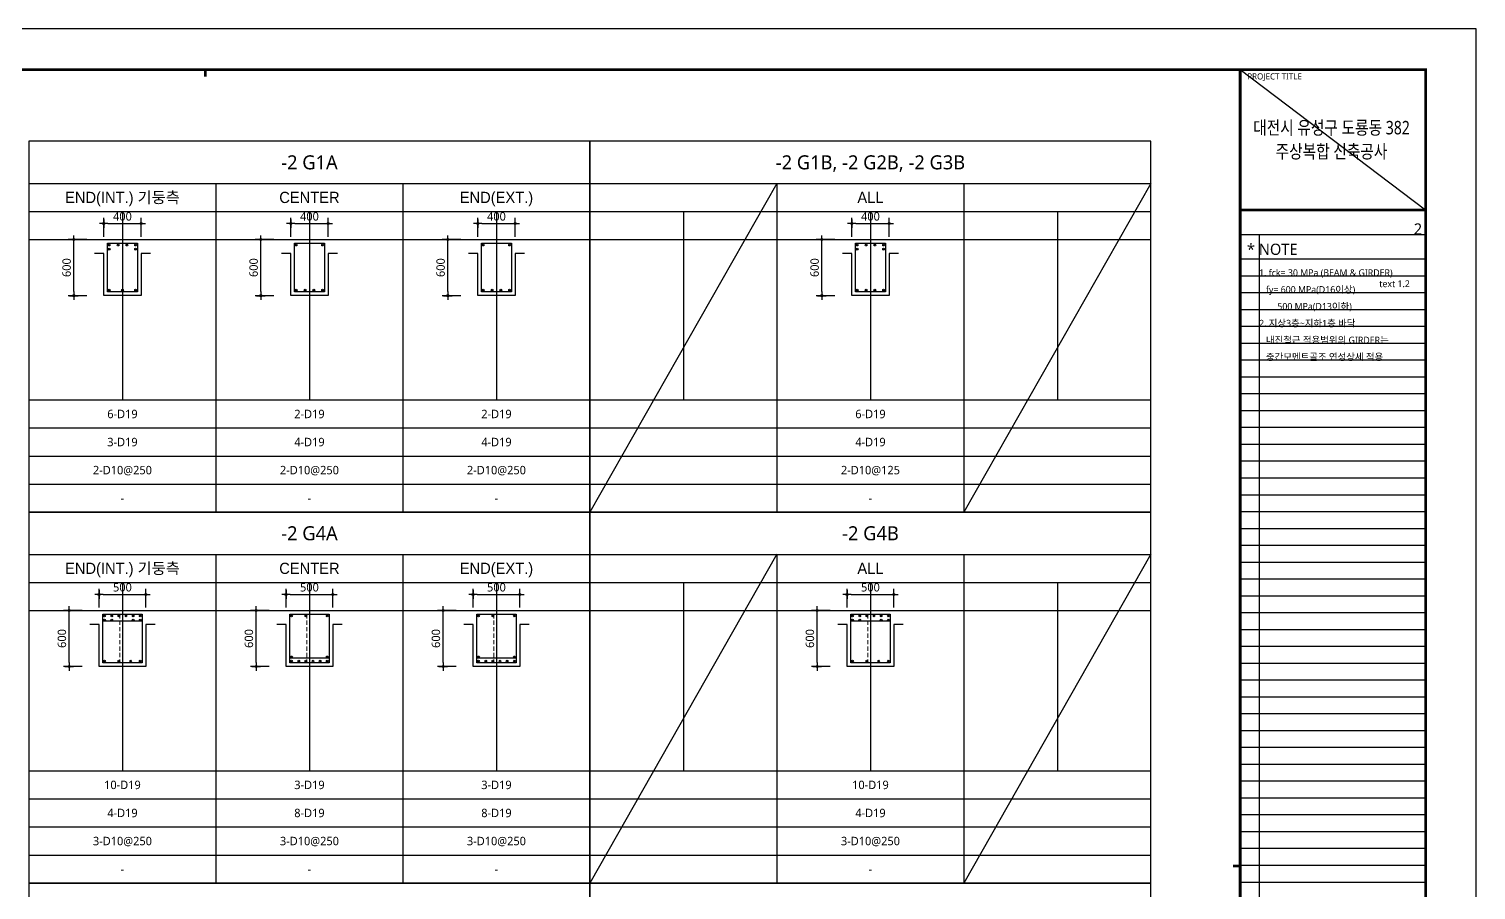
# Model space of a CAD drawing. Header units: millimetres. Extents: x 0 to 252030, y -124740 to 196020.
# Drawn here: x 60153 to 75630, y 79897 to 89100 of the extents above; entities that cross this region are included whole.
import ezdxf
from ezdxf.enums import TextEntityAlignment as Align

# ---------------------------------------------------------------- set-up
doc = ezdxf.new("R2010")
doc.units = ezdxf.units.MM
doc.header["$LTSCALE"] = 30
doc.linetypes.add('HID', pattern=[2.3, 1.5, -0.8])
doc.layers.get('DEFPOINTS').update_dxf_attribs({"color": 142})
for name, color, linetype in [('0-SEC1', 3, 'Continuous'), ('CON', 2, 'Continuous'), ('DIM', 7, 'Continuous'), ('ETC', 7, 'Continuous'), ('S-철근', 3, 'Continuous'), ('SHEET', 7, 'Continuous'), ('TEX', 3, 'Continuous'), ('TXT', 3, 'Continuous'), ('XR-FORM_(도룡동)$0$AA-SHEET', 9, 'Continuous'), ('XR-FORM_(도룡동)$0$Sheet', 7, 'Continuous'), ('XR-FORM_(도룡동)$0$Sheet-text', 3, 'Continuous')]:
    doc.layers.add(name, color=color, linetype=linetype)
doc.layers.add('TieBar', color=7, linetype='HID', lineweight=0)
doc.styles.get("Standard").update_dxf_attribs({"font": 'malgun.ttf'})
doc.styles.add('XR-FORM_(도룡동)$3$맑은고딕', font='malgun.ttf')
doc.styles.add('돋움', font='Dotum.ttf')
doc.styles.add('맑은 고딕', font='malgun.ttf')
doc.dimstyles.new('30NDIM', dxfattribs={"dimscale": 50, "dimtxt": 3, "dimasz": 1.5, "dimexe": 2, "dimexo": 6, "dimgap": 1, "dimtad": 1, "dimdec": 0, "dimrnd": 0.25, "dimzin": 0, "dimdsep": 46, "dimtxsty": 'Standard', "dimblk": 'Z_DOT', "dimcen": 5, "dimclrd": 256, "dimclre": 256, "dimclrt": 3, "dimadec": 0, "dimazin": 0, "dimtm": 1e-09, "dimtfac": 1, "dimtdec": 0, "dimtix": 1, "dimtmove": 2, "dimatfit": 1, "dimldrblk": 'Z_DOT', "dimfxl": 1, "dimtolj": 1, "dimtzin": 0, "dimarcsym": 0})

# ---------------------------------------------------------------- blocks, each defined once
blk = doc.blocks.new('XR-FORM_(도룡동)$0$S')
at = {"layer": 'DEFPOINTS'}
for p, q in [((75750, 52950), (82250, 52950)), ((75640, 52073), (82226, 52073)), ((76315, 52073), (76315, 20700)), ((82250, 51196), (75640, 51196)), ((82250, 50596), (75640, 50596)), ((82250, 49996), (75640, 49996)), ((82250, 49396), (75640, 49396)), ((82250, 48796), (75640, 48796)), ((82250, 48196), (75640, 48196)), ((82250, 47596), (75640, 47596)), ((82250, 46996), (75640, 46996)), ((82250, 46396), (75640, 46396)), ((82250, 45796), (75640, 45796)), ((82250, 45196), (75640, 45196)), ((82250, 44596), (75640, 44596)), ((82250, 43996), (75640, 43996)), ((82250, 43396), (75640, 43396)), ((82250, 42796), (75640, 42796)), ((82250, 42196), (75640, 42196)), ((82250, 41596), (75640, 41596)), ((82250, 40996), (75640, 40996)), ((82250, 40396), (75640, 40396)), ((82250, 39796), (75640, 39796)), ((82250, 39196), (75640, 39196)), ((82250, 38596), (75640, 38596)), ((82250, 37996), (75640, 37996)), ((82250, 37396), (75640, 37396)), ((82250, 36796), (75640, 36796)), ((82250, 36196), (75640, 36196)), ((82250, 35596), (75640, 35596)), ((82250, 34996), (75640, 34996)), ((82250, 34396), (75640, 34396)), ((82250, 33796), (75640, 33796)), ((82250, 33196), (75640, 33196)), ((82250, 32596), (75640, 32596)), ((82250, 31996), (75640, 31996)), ((82250, 31396), (75640, 31396)), ((82250, 30796), (75640, 30796)), ((82250, 30196), (75640, 30196)), ((82250, 29596), (75640, 29596)), ((82250, 28996), (75640, 28996))]:
    blk.add_line(p, q, dxfattribs=at)
at = {"layer": 'XR-FORM_(도룡동)$0$AA-SHEET', "const_width": 99.9}
blk.add_lwpolyline([(75750, 52950), (82250, 52950)], dxfattribs=at)
at = {"layer": 'XR-FORM_(도룡동)$0$Sheet', "const_width": 100}
blk.add_lwpolyline([(1850, 57950), (82250, 57950), (82250, 1200), (1850, 1200)], close=True, dxfattribs=at)
at = {"layer": 'XR-FORM_(도룡동)$0$Sheet', "linetype": 'Continuous', "const_width": 100}
for points in [[(38745, 57950), (38745, 57700)], [(75640, 29575), (75390, 29575)]]:
    blk.add_lwpolyline(points, dxfattribs=at)
at = {"layer": 'XR-FORM_(도룡동)$0$Sheet', "const_width": 100}
for points in [[(75640, 57950), (75640, 1200)], [(75640, 52950), (82250, 52950)]]:
    blk.add_lwpolyline(points, dxfattribs=at)
at = {"layer": 'DEFPOINTS', "style": 'XR-FORM_(도룡동)$3$맑은고딕'}
blk.add_text('2', height=400, dxfattribs=at).set_placement((82126, 52273), align=Align.MIDDLE_RIGHT)
blk.add_text('text 1.2', height=240, dxfattribs=at).set_placement((80599, 50202))
at = {"layer": 'XR-FORM_(도룡동)$0$Sheet', "style": 'XR-FORM_(도룡동)$3$맑은고딕'}
blk.add_text('PROJECT TITLE', height=220, dxfattribs=at).set_placement((75890, 57600))
at = {"layer": 'XR-FORM_(도룡동)$0$Sheet-text', "style": 'XR-FORM_(도룡동)$3$맑은고딕'}
blk.add_text('* NOTE', height=400, dxfattribs=at).set_placement((75881, 51550), align=Align.MIDDLE_LEFT)
blk = doc.blocks.new('XR-FORM_(도룡동)', base_point=(101.33, -56114.51))
at = {"layer": 'DEFPOINTS'}
blk.add_line((377.95, 289.75), (411, 264.75), dxfattribs=at)
blk.add_lwpolyline([(0, 0), (420, 0), (420, 297), (0, 297)], close=True, dxfattribs=at)
at = {"xscale": 0.005, "yscale": 0.005, "zscale": 0.005}
blk.add_blockref('XR-FORM_(도룡동)$0$S', (-0.25, 0), dxfattribs=at)
at = {"layer": 'XR-FORM_(도룡동)$0$Sheet-text', "style": 'XR-FORM_(도룡동)$3$맑은고딕', "width": 0.8}
for s, p in [('대전시 유성구 도룡동 382', (394.23, 279.42)), ('주상복합 신축공사', (394.23, 275.17))]:
    blk.add_text(s, height=2.4, dxfattribs=at).set_placement(p, align=Align.MIDDLE_CENTER)
blk = doc.blocks.new('NOTE-보일람표')
at = {"layer": 'TEX', "style": '맑은 고딕'}
for s, p in [('1. fck= 30 MPa (BEAM & GIRDER)', (0, -144)), ('   fy= 600 MPa(D16이상) ', (0, -324)), ('        500 MPa(D13이하)', (0, -504)), ('2. 지상3층~지하1층 바닥', (0, -684)), ('   내진철근 적용범위의 GIRDER는', (0, -864)), ('   중간모멘트골조 연성상세 적용', (0, -1044))]:
    blk.add_text(s, height=72, dxfattribs=at).set_placement(p, align=Align.MIDDLE_LEFT)
blk = doc.blocks.new('4등분')
at = {"layer": 'DEFPOINTS'}
for p, q in [((1000, 3214), (1000, 1200)), ((3000, 3214), (3000, 1200)), ((5000, 3214), (5000, 1200)), ((0, 2914), (6000, 2914))]:
    blk.add_line(p, q, dxfattribs=at)
at = {"layer": 'SHEET'}
blk.add_line((0, 3514), (6000, 3514), dxfattribs=at)
at = {"layer": 'SHEET', "color": 6}
for p, q in [((2000, 3514), (2000, 0)), ((4000, 3514), (4000, 0)), ((0, 3214), (6000, 3214)), ((0, 1200), (6000, 1200)), ((0, 900), (6000, 900)), ((0, 600), (6000, 600)), ((0, 300), (6000, 300))]:
    blk.add_line(p, q, dxfattribs=at)
at = {"layer": 'SHEET'}
blk.add_lwpolyline([(6000, 3964), (0, 3964), (0, 0), (6000, 0)], close=True, dxfattribs=at)
blk = doc.blocks.new('Z_DOT')
at = {"layer": 'DIM', "color": 0}
for p, q in [((-1, 0), (1, 0)), ((0, -1), (0, 1))]:
    blk.add_line(p, q, dxfattribs=at)
for radius in [0.25, 0.125]:
    blk.add_circle((0, 0), radius, dxfattribs=at)
blk = doc.blocks.new('*D931')
at = {"layer": 'DEFPOINTS', "color": 0, "transparency": 16777216}
for p in [(61353, 87020), (60953, 86699), (61353, 86699)]:
    blk.add_point(p, dxfattribs=at)
at = {"layer": 'DIM', "lineweight": -2, "transparency": 16777216}
for p, q in [((60953, 86879), (60953, 87080)), ((60998, 87020), (61308, 87020)), ((61353, 86879), (61353, 87080))]:
    blk.add_line(p, q, dxfattribs=at)
at = {"layer": 'DIM', "lineweight": -2, "transparency": 16777216, "xscale": 45, "yscale": 45, "zscale": 45, "rotation": 180}
blk.add_blockref('Z_DOT', (60953, 87020), dxfattribs=at)
at = {"layer": 'DIM', "lineweight": -2, "transparency": 16777216, "xscale": 45, "yscale": 45, "zscale": 45}
blk.add_blockref('Z_DOT', (61353, 87020), dxfattribs=at)
at = {"layer": 'DIM', "color": 3, "transparency": 16777216, "insert": (61153, 87096), "char_height": 90, "attachment_point": 5}
blk.add_mtext('\\A1;400', dxfattribs=at)
blk = doc.blocks.new('*D932')
at = {"layer": 'DEFPOINTS', "color": 0, "transparency": 16777216}
for p in [(60633, 86849), (60953, 86849), (60953, 86249)]:
    blk.add_point(p, dxfattribs=at)
at = {"layer": 'DIM', "lineweight": -2, "transparency": 16777216}
for p, q in [((60773, 86849), (60573, 86849)), ((60633, 86294), (60633, 86804)), ((60773, 86249), (60573, 86249))]:
    blk.add_line(p, q, dxfattribs=at)
at = {"layer": 'DIM', "lineweight": -2, "transparency": 16777216, "xscale": 45, "yscale": 45, "zscale": 45}
for p, rotation in [((60633, 86849), 90), ((60633, 86249), 270)]:
    blk.add_blockref('Z_DOT', p, dxfattribs=dict(at, rotation=rotation))
at = {"layer": 'DIM', "color": 3, "transparency": 16777216, "insert": (60556, 86549), "char_height": 90, "attachment_point": 5, "rotation": 90}
blk.add_mtext('\\A1;600', dxfattribs=at)
blk = doc.blocks.new('*D933')
at = {"layer": 'DEFPOINTS', "color": 0, "transparency": 16777216}
for p in [(63353, 87020), (62953, 86699), (63353, 86699)]:
    blk.add_point(p, dxfattribs=at)
at = {"layer": 'DIM', "lineweight": -2, "transparency": 16777216}
for p, q in [((62953, 86879), (62953, 87080)), ((62998, 87020), (63308, 87020)), ((63353, 86879), (63353, 87080))]:
    blk.add_line(p, q, dxfattribs=at)
at = {"layer": 'DIM', "lineweight": -2, "transparency": 16777216, "xscale": 45, "yscale": 45, "zscale": 45, "rotation": 180}
blk.add_blockref('Z_DOT', (62953, 87020), dxfattribs=at)
at = {"layer": 'DIM', "lineweight": -2, "transparency": 16777216, "xscale": 45, "yscale": 45, "zscale": 45}
blk.add_blockref('Z_DOT', (63353, 87020), dxfattribs=at)
at = {"layer": 'DIM', "color": 3, "transparency": 16777216, "insert": (63153, 87096), "char_height": 90, "attachment_point": 5}
blk.add_mtext('\\A1;400', dxfattribs=at)
blk = doc.blocks.new('*D934')
at = {"layer": 'DEFPOINTS', "color": 0, "transparency": 16777216}
for p in [(62633, 86849), (62953, 86849), (62953, 86249)]:
    blk.add_point(p, dxfattribs=at)
at = {"layer": 'DIM', "lineweight": -2, "transparency": 16777216}
for p, q in [((62773, 86849), (62573, 86849)), ((62633, 86294), (62633, 86804)), ((62773, 86249), (62573, 86249))]:
    blk.add_line(p, q, dxfattribs=at)
at = {"layer": 'DIM', "lineweight": -2, "transparency": 16777216, "xscale": 45, "yscale": 45, "zscale": 45}
for p, rotation in [((62633, 86849), 90), ((62633, 86249), 270)]:
    blk.add_blockref('Z_DOT', p, dxfattribs=dict(at, rotation=rotation))
at = {"layer": 'DIM', "color": 3, "transparency": 16777216, "insert": (62556, 86549), "char_height": 90, "attachment_point": 5, "rotation": 90}
blk.add_mtext('\\A1;600', dxfattribs=at)
blk = doc.blocks.new('*D935')
at = {"layer": 'DEFPOINTS', "color": 0, "transparency": 16777216}
for p in [(65353, 87020), (64953, 86699), (65353, 86699)]:
    blk.add_point(p, dxfattribs=at)
at = {"layer": 'DIM', "lineweight": -2, "transparency": 16777216}
for p, q in [((64953, 86879), (64953, 87080)), ((64998, 87020), (65308, 87020)), ((65353, 86879), (65353, 87080))]:
    blk.add_line(p, q, dxfattribs=at)
at = {"layer": 'DIM', "lineweight": -2, "transparency": 16777216, "xscale": 45, "yscale": 45, "zscale": 45, "rotation": 180}
blk.add_blockref('Z_DOT', (64953, 87020), dxfattribs=at)
at = {"layer": 'DIM', "lineweight": -2, "transparency": 16777216, "xscale": 45, "yscale": 45, "zscale": 45}
blk.add_blockref('Z_DOT', (65353, 87020), dxfattribs=at)
at = {"layer": 'DIM', "color": 3, "transparency": 16777216, "insert": (65153, 87096), "char_height": 90, "attachment_point": 5}
blk.add_mtext('\\A1;400', dxfattribs=at)
blk = doc.blocks.new('*D936')
at = {"layer": 'DEFPOINTS', "color": 0, "transparency": 16777216}
for p in [(64633, 86849), (64953, 86849), (64953, 86249)]:
    blk.add_point(p, dxfattribs=at)
at = {"layer": 'DIM', "lineweight": -2, "transparency": 16777216}
for p, q in [((64773, 86849), (64573, 86849)), ((64633, 86294), (64633, 86804)), ((64773, 86249), (64573, 86249))]:
    blk.add_line(p, q, dxfattribs=at)
at = {"layer": 'DIM', "lineweight": -2, "transparency": 16777216, "xscale": 45, "yscale": 45, "zscale": 45}
for p, rotation in [((64633, 86849), 90), ((64633, 86249), 270)]:
    blk.add_blockref('Z_DOT', p, dxfattribs=dict(at, rotation=rotation))
at = {"layer": 'DIM', "color": 3, "transparency": 16777216, "insert": (64556, 86549), "char_height": 90, "attachment_point": 5, "rotation": 90}
blk.add_mtext('\\A1;600', dxfattribs=at)
blk = doc.blocks.new('*D937')
at = {"layer": 'DEFPOINTS', "color": 0, "transparency": 16777216}
for p in [(69353, 87020), (68953, 86699), (69353, 86699)]:
    blk.add_point(p, dxfattribs=at)
at = {"layer": 'DIM', "lineweight": -2, "transparency": 16777216}
for p, q in [((68953, 86879), (68953, 87080)), ((68998, 87020), (69308, 87020)), ((69353, 86879), (69353, 87080))]:
    blk.add_line(p, q, dxfattribs=at)
at = {"layer": 'DIM', "lineweight": -2, "transparency": 16777216, "xscale": 45, "yscale": 45, "zscale": 45, "rotation": 180}
blk.add_blockref('Z_DOT', (68953, 87020), dxfattribs=at)
at = {"layer": 'DIM', "lineweight": -2, "transparency": 16777216, "xscale": 45, "yscale": 45, "zscale": 45}
blk.add_blockref('Z_DOT', (69353, 87020), dxfattribs=at)
at = {"layer": 'DIM', "color": 3, "transparency": 16777216, "insert": (69153, 87096), "char_height": 90, "attachment_point": 5}
blk.add_mtext('\\A1;400', dxfattribs=at)
blk = doc.blocks.new('*D938')
at = {"layer": 'DEFPOINTS', "color": 0, "transparency": 16777216}
for p in [(68633, 86849), (68953, 86849), (68953, 86249)]:
    blk.add_point(p, dxfattribs=at)
at = {"layer": 'DIM', "lineweight": -2, "transparency": 16777216}
for p, q in [((68773, 86849), (68573, 86849)), ((68633, 86294), (68633, 86804)), ((68773, 86249), (68573, 86249))]:
    blk.add_line(p, q, dxfattribs=at)
at = {"layer": 'DIM', "lineweight": -2, "transparency": 16777216, "xscale": 45, "yscale": 45, "zscale": 45}
for p, rotation in [((68633, 86849), 90), ((68633, 86249), 270)]:
    blk.add_blockref('Z_DOT', p, dxfattribs=dict(at, rotation=rotation))
at = {"layer": 'DIM', "color": 3, "transparency": 16777216, "insert": (68556, 86549), "char_height": 90, "attachment_point": 5, "rotation": 90}
blk.add_mtext('\\A1;600', dxfattribs=at)
blk = doc.blocks.new('*D943')
at = {"layer": 'DEFPOINTS', "color": 0, "transparency": 16777216}
for p in [(61403, 83055), (60903, 82735), (61403, 82735)]:
    blk.add_point(p, dxfattribs=at)
at = {"layer": 'DIM', "lineweight": -2, "transparency": 16777216}
for p, q in [((60903, 82915), (60903, 83115)), ((61403, 82915), (61403, 83115)), ((60948, 83055), (61358, 83055))]:
    blk.add_line(p, q, dxfattribs=at)
at = {"layer": 'DIM', "lineweight": -2, "transparency": 16777216, "xscale": 45, "yscale": 45, "zscale": 45, "rotation": 180}
blk.add_blockref('Z_DOT', (60903, 83055), dxfattribs=at)
at = {"layer": 'DIM', "lineweight": -2, "transparency": 16777216, "xscale": 45, "yscale": 45, "zscale": 45}
blk.add_blockref('Z_DOT', (61403, 83055), dxfattribs=at)
at = {"layer": 'DIM', "color": 3, "transparency": 16777216, "insert": (61153, 83132), "char_height": 90, "attachment_point": 5}
blk.add_mtext('\\A1;500', dxfattribs=at)
blk = doc.blocks.new('*D944')
at = {"layer": 'DEFPOINTS', "color": 0, "transparency": 16777216}
for p in [(60583, 82885), (60903, 82885), (60903, 82285)]:
    blk.add_point(p, dxfattribs=at)
at = {"layer": 'DIM', "lineweight": -2, "transparency": 16777216}
for p, q in [((60723, 82885), (60523, 82885)), ((60583, 82330), (60583, 82840)), ((60723, 82285), (60523, 82285))]:
    blk.add_line(p, q, dxfattribs=at)
at = {"layer": 'DIM', "lineweight": -2, "transparency": 16777216, "xscale": 45, "yscale": 45, "zscale": 45}
for p, rotation in [((60583, 82885), 90), ((60583, 82285), 270)]:
    blk.add_blockref('Z_DOT', p, dxfattribs=dict(at, rotation=rotation))
at = {"layer": 'DIM', "color": 3, "transparency": 16777216, "insert": (60506, 82585), "char_height": 90, "attachment_point": 5, "rotation": 90}
blk.add_mtext('\\A1;600', dxfattribs=at)
blk = doc.blocks.new('*D945')
at = {"layer": 'DEFPOINTS', "color": 0, "transparency": 16777216}
for p in [(63403, 83055), (62903, 82735), (63403, 82735)]:
    blk.add_point(p, dxfattribs=at)
at = {"layer": 'DIM', "lineweight": -2, "transparency": 16777216}
for p, q in [((62903, 82915), (62903, 83115)), ((63403, 82915), (63403, 83115)), ((62948, 83055), (63358, 83055))]:
    blk.add_line(p, q, dxfattribs=at)
at = {"layer": 'DIM', "lineweight": -2, "transparency": 16777216, "xscale": 45, "yscale": 45, "zscale": 45, "rotation": 180}
blk.add_blockref('Z_DOT', (62903, 83055), dxfattribs=at)
at = {"layer": 'DIM', "lineweight": -2, "transparency": 16777216, "xscale": 45, "yscale": 45, "zscale": 45}
blk.add_blockref('Z_DOT', (63403, 83055), dxfattribs=at)
at = {"layer": 'DIM', "color": 3, "transparency": 16777216, "insert": (63153, 83132), "char_height": 90, "attachment_point": 5}
blk.add_mtext('\\A1;500', dxfattribs=at)
blk = doc.blocks.new('*D946')
at = {"layer": 'DEFPOINTS', "color": 0, "transparency": 16777216}
for p in [(62583, 82885), (62903, 82885), (62903, 82285)]:
    blk.add_point(p, dxfattribs=at)
at = {"layer": 'DIM', "lineweight": -2, "transparency": 16777216}
for p, q in [((62723, 82885), (62523, 82885)), ((62583, 82330), (62583, 82840)), ((62723, 82285), (62523, 82285))]:
    blk.add_line(p, q, dxfattribs=at)
at = {"layer": 'DIM', "lineweight": -2, "transparency": 16777216, "xscale": 45, "yscale": 45, "zscale": 45}
for p, rotation in [((62583, 82885), 90), ((62583, 82285), 270)]:
    blk.add_blockref('Z_DOT', p, dxfattribs=dict(at, rotation=rotation))
at = {"layer": 'DIM', "color": 3, "transparency": 16777216, "insert": (62506, 82585), "char_height": 90, "attachment_point": 5, "rotation": 90}
blk.add_mtext('\\A1;600', dxfattribs=at)
blk = doc.blocks.new('*D947')
at = {"layer": 'DEFPOINTS', "color": 0, "transparency": 16777216}
for p in [(65403, 83055), (64903, 82735), (65403, 82735)]:
    blk.add_point(p, dxfattribs=at)
at = {"layer": 'DIM', "lineweight": -2, "transparency": 16777216}
for p, q in [((64903, 82915), (64903, 83115)), ((65403, 82915), (65403, 83115)), ((64948, 83055), (65358, 83055))]:
    blk.add_line(p, q, dxfattribs=at)
at = {"layer": 'DIM', "lineweight": -2, "transparency": 16777216, "xscale": 45, "yscale": 45, "zscale": 45, "rotation": 180}
blk.add_blockref('Z_DOT', (64903, 83055), dxfattribs=at)
at = {"layer": 'DIM', "lineweight": -2, "transparency": 16777216, "xscale": 45, "yscale": 45, "zscale": 45}
blk.add_blockref('Z_DOT', (65403, 83055), dxfattribs=at)
at = {"layer": 'DIM', "color": 3, "transparency": 16777216, "insert": (65153, 83132), "char_height": 90, "attachment_point": 5}
blk.add_mtext('\\A1;500', dxfattribs=at)
blk = doc.blocks.new('*D948')
at = {"layer": 'DEFPOINTS', "color": 0, "transparency": 16777216}
for p in [(64583, 82885), (64903, 82885), (64903, 82285)]:
    blk.add_point(p, dxfattribs=at)
at = {"layer": 'DIM', "lineweight": -2, "transparency": 16777216}
for p, q in [((64723, 82885), (64523, 82885)), ((64583, 82330), (64583, 82840)), ((64723, 82285), (64523, 82285))]:
    blk.add_line(p, q, dxfattribs=at)
at = {"layer": 'DIM', "lineweight": -2, "transparency": 16777216, "xscale": 45, "yscale": 45, "zscale": 45}
for p, rotation in [((64583, 82885), 90), ((64583, 82285), 270)]:
    blk.add_blockref('Z_DOT', p, dxfattribs=dict(at, rotation=rotation))
at = {"layer": 'DIM', "color": 3, "transparency": 16777216, "insert": (64506, 82585), "char_height": 90, "attachment_point": 5, "rotation": 90}
blk.add_mtext('\\A1;600', dxfattribs=at)
blk = doc.blocks.new('*D949')
at = {"layer": 'DEFPOINTS', "color": 0, "transparency": 16777216}
for p in [(69403, 83055), (68903, 82735), (69403, 82735)]:
    blk.add_point(p, dxfattribs=at)
at = {"layer": 'DIM', "lineweight": -2, "transparency": 16777216}
for p, q in [((68903, 82915), (68903, 83115)), ((69403, 82915), (69403, 83115)), ((68948, 83055), (69358, 83055))]:
    blk.add_line(p, q, dxfattribs=at)
at = {"layer": 'DIM', "lineweight": -2, "transparency": 16777216, "xscale": 45, "yscale": 45, "zscale": 45, "rotation": 180}
blk.add_blockref('Z_DOT', (68903, 83055), dxfattribs=at)
at = {"layer": 'DIM', "lineweight": -2, "transparency": 16777216, "xscale": 45, "yscale": 45, "zscale": 45}
blk.add_blockref('Z_DOT', (69403, 83055), dxfattribs=at)
at = {"layer": 'DIM', "color": 3, "transparency": 16777216, "insert": (69153, 83132), "char_height": 90, "attachment_point": 5}
blk.add_mtext('\\A1;500', dxfattribs=at)
blk = doc.blocks.new('*D950')
at = {"layer": 'DEFPOINTS', "color": 0, "transparency": 16777216}
for p in [(68583, 82885), (68903, 82885), (68903, 82285)]:
    blk.add_point(p, dxfattribs=at)
at = {"layer": 'DIM', "lineweight": -2, "transparency": 16777216}
for p, q in [((68723, 82885), (68523, 82885)), ((68583, 82330), (68583, 82840)), ((68723, 82285), (68523, 82285))]:
    blk.add_line(p, q, dxfattribs=at)
at = {"layer": 'DIM', "lineweight": -2, "transparency": 16777216, "xscale": 45, "yscale": 45, "zscale": 45}
for p, rotation in [((68583, 82885), 90), ((68583, 82285), 270)]:
    blk.add_blockref('Z_DOT', p, dxfattribs=dict(at, rotation=rotation))
at = {"layer": 'DIM', "color": 3, "transparency": 16777216, "insert": (68506, 82585), "char_height": 90, "attachment_point": 5, "rotation": 90}
blk.add_mtext('\\A1;600', dxfattribs=at)

msp = doc.modelspace()

# ---------------------------------------------------------------- hatches: boundary and pattern name
at = {"layer": 'S-철근'}
h = msp.add_hatch(color=256, dxfattribs=at)
edge = h.paths.add_edge_path()
edge.add_arc((61012.08013, 86790.41992), 9.55, 0, 180)
edge.add_arc((61012.08013, 86790.41992), 9.55, 180, 360)
h = msp.add_hatch(color=256, dxfattribs=at)
edge = h.paths.add_edge_path()
edge.add_arc((61012.08013, 86746.31992), 9.55, 0, 180)
edge.add_arc((61012.08013, 86746.31992), 9.55, 180, 360)
h = msp.add_hatch(color=256, dxfattribs=at)
edge = h.paths.add_edge_path()
edge.add_arc((61106.0268, 86790.41992), 9.55, 0, 180)
edge.add_arc((61106.0268, 86790.41992), 9.55, 180, 360)
h = msp.add_hatch(color=256, dxfattribs=at)
edge = h.paths.add_edge_path()
edge.add_arc((61199.97347, 86790.41992), 9.55, 0, 180)
edge.add_arc((61199.97347, 86790.41992), 9.55, 180, 360)
h = msp.add_hatch(color=256, dxfattribs=at)
edge = h.paths.add_edge_path()
edge.add_arc((61293.92013, 86790.41992), 9.55, 0, 180)
edge.add_arc((61293.92013, 86790.41992), 9.55, 180, 360)
h = msp.add_hatch(color=256, dxfattribs=at)
edge = h.paths.add_edge_path()
edge.add_arc((61293.92013, 86746.31992), 9.55, 0, 180)
edge.add_arc((61293.92013, 86746.31992), 9.55, 180, 360)
h = msp.add_hatch(color=256, dxfattribs=at)
edge = h.paths.add_edge_path()
edge.add_arc((63012.08013, 86790.41992), 9.55, 0, 180)
edge.add_arc((63012.08013, 86790.41992), 9.55, 180, 360)
h = msp.add_hatch(color=256, dxfattribs=at)
edge = h.paths.add_edge_path()
edge.add_arc((63293.92013, 86790.41992), 9.55, 0, 180)
edge.add_arc((63293.92013, 86790.41992), 9.55, 180, 360)
h = msp.add_hatch(color=256, dxfattribs=at)
edge = h.paths.add_edge_path()
edge.add_arc((65012.08013, 86790.41992), 9.55, 0, 180)
edge.add_arc((65012.08013, 86790.41992), 9.55, 180, 360)
h = msp.add_hatch(color=256, dxfattribs=at)
edge = h.paths.add_edge_path()
edge.add_arc((65293.92013, 86790.41992), 9.55, 0, 180)
edge.add_arc((65293.92013, 86790.41992), 9.55, 180, 360)
h = msp.add_hatch(color=256, dxfattribs=at)
edge = h.paths.add_edge_path()
edge.add_arc((69012.08013, 86790.41992), 9.55, 0, 180)
edge.add_arc((69012.08013, 86790.41992), 9.55, 180, 360)
h = msp.add_hatch(color=256, dxfattribs=at)
edge = h.paths.add_edge_path()
edge.add_arc((69012.08013, 86746.31992), 9.55, 0, 180)
edge.add_arc((69012.08013, 86746.31992), 9.55, 180, 360)
h = msp.add_hatch(color=256, dxfattribs=at)
edge = h.paths.add_edge_path()
edge.add_arc((69106.0268, 86790.41992), 9.55, 0, 180)
edge.add_arc((69106.0268, 86790.41992), 9.55, 180, 360)
h = msp.add_hatch(color=256, dxfattribs=at)
edge = h.paths.add_edge_path()
edge.add_arc((69199.97347, 86790.41992), 9.55, 0, 180)
edge.add_arc((69199.97347, 86790.41992), 9.55, 180, 360)
h = msp.add_hatch(color=256, dxfattribs=at)
edge = h.paths.add_edge_path()
edge.add_arc((69293.92013, 86790.41992), 9.55, 0, 180)
edge.add_arc((69293.92013, 86790.41992), 9.55, 180, 360)
h = msp.add_hatch(color=256, dxfattribs=at)
edge = h.paths.add_edge_path()
edge.add_arc((69293.92013, 86746.31992), 9.55, 0, 180)
edge.add_arc((69293.92013, 86746.31992), 9.55, 180, 360)
h = msp.add_hatch(color=256, dxfattribs=at)
edge = h.paths.add_edge_path()
edge.add_arc((61012.08013, 86308.57992), 9.55, 0, 180)
edge.add_arc((61012.08013, 86308.57992), 9.55, 180, 360)
h = msp.add_hatch(color=256, dxfattribs=at)
edge = h.paths.add_edge_path()
edge.add_arc((61153.00013, 86308.57992), 9.55, 0, 180)
edge.add_arc((61153.00013, 86308.57992), 9.55, 180, 360)
h = msp.add_hatch(color=256, dxfattribs=at)
edge = h.paths.add_edge_path()
edge.add_arc((61293.92013, 86308.57992), 9.55, 0, 180)
edge.add_arc((61293.92013, 86308.57992), 9.55, 180, 360)
h = msp.add_hatch(color=256, dxfattribs=at)
edge = h.paths.add_edge_path()
edge.add_arc((63012.08013, 86308.57992), 9.55, 0, 180)
edge.add_arc((63012.08013, 86308.57992), 9.55, 180, 360)
h = msp.add_hatch(color=256, dxfattribs=at)
edge = h.paths.add_edge_path()
edge.add_arc((63106.0268, 86308.57992), 9.55, 0, 180)
edge.add_arc((63106.0268, 86308.57992), 9.55, 180, 360)
h = msp.add_hatch(color=256, dxfattribs=at)
edge = h.paths.add_edge_path()
edge.add_arc((63199.97347, 86308.57992), 9.55, 0, 180)
edge.add_arc((63199.97347, 86308.57992), 9.55, 180, 360)
h = msp.add_hatch(color=256, dxfattribs=at)
edge = h.paths.add_edge_path()
edge.add_arc((63293.92013, 86308.57992), 9.55, 0, 180)
edge.add_arc((63293.92013, 86308.57992), 9.55, 180, 360)
h = msp.add_hatch(color=256, dxfattribs=at)
edge = h.paths.add_edge_path()
edge.add_arc((65012.08013, 86308.57992), 9.55, 0, 180)
edge.add_arc((65012.08013, 86308.57992), 9.55, 180, 360)
h = msp.add_hatch(color=256, dxfattribs=at)
edge = h.paths.add_edge_path()
edge.add_arc((65106.0268, 86308.57992), 9.55, 0, 180)
edge.add_arc((65106.0268, 86308.57992), 9.55, 180, 360)
h = msp.add_hatch(color=256, dxfattribs=at)
edge = h.paths.add_edge_path()
edge.add_arc((65199.97347, 86308.57992), 9.55, 0, 180)
edge.add_arc((65199.97347, 86308.57992), 9.55, 180, 360)
h = msp.add_hatch(color=256, dxfattribs=at)
edge = h.paths.add_edge_path()
edge.add_arc((65293.92013, 86308.57992), 9.55, 0, 180)
edge.add_arc((65293.92013, 86308.57992), 9.55, 180, 360)
h = msp.add_hatch(color=256, dxfattribs=at)
edge = h.paths.add_edge_path()
edge.add_arc((69012.08013, 86308.57992), 9.55, 0, 180)
edge.add_arc((69012.08013, 86308.57992), 9.55, 180, 360)
h = msp.add_hatch(color=256, dxfattribs=at)
edge = h.paths.add_edge_path()
edge.add_arc((69106.0268, 86308.57992), 9.55, 0, 180)
edge.add_arc((69106.0268, 86308.57992), 9.55, 180, 360)
h = msp.add_hatch(color=256, dxfattribs=at)
edge = h.paths.add_edge_path()
edge.add_arc((69199.97347, 86308.57992), 9.55, 0, 180)
edge.add_arc((69199.97347, 86308.57992), 9.55, 180, 360)
h = msp.add_hatch(color=256, dxfattribs=at)
edge = h.paths.add_edge_path()
edge.add_arc((69293.92013, 86308.57992), 9.55, 0, 180)
edge.add_arc((69293.92013, 86308.57992), 9.55, 180, 360)
h = msp.add_hatch(color=256, dxfattribs=at)
edge = h.paths.add_edge_path()
edge.add_arc((60962.08013, 82825.91992), 9.55, 0, 180)
edge.add_arc((60962.08013, 82825.91992), 9.55, 180, 360)
h = msp.add_hatch(color=256, dxfattribs=at)
edge = h.paths.add_edge_path()
edge.add_arc((61038.44813, 82825.91992), 9.55, 0, 180)
edge.add_arc((61038.44813, 82825.91992), 9.55, 180, 360)
h = msp.add_hatch(color=256, dxfattribs=at)
edge = h.paths.add_edge_path()
edge.add_arc((61114.81613, 82825.91992), 9.55, 0, 180)
edge.add_arc((61114.81613, 82825.91992), 9.55, 180, 360)
h = msp.add_hatch(color=256, dxfattribs=at)
edge = h.paths.add_edge_path()
edge.add_arc((61191.18413, 82825.91992), 9.55, 0, 180)
edge.add_arc((61191.18413, 82825.91992), 9.55, 180, 360)
h = msp.add_hatch(color=256, dxfattribs=at)
edge = h.paths.add_edge_path()
edge.add_arc((61267.55213, 82825.91992), 9.55, 0, 180)
edge.add_arc((61267.55213, 82825.91992), 9.55, 180, 360)
h = msp.add_hatch(color=256, dxfattribs=at)
edge = h.paths.add_edge_path()
edge.add_arc((61343.92013, 82825.91992), 9.55, 0, 180)
edge.add_arc((61343.92013, 82825.91992), 9.55, 180, 360)
h = msp.add_hatch(color=256, dxfattribs=at)
edge = h.paths.add_edge_path()
edge.add_arc((62962.08013, 82825.91992), 9.55, 0, 180)
edge.add_arc((62962.08013, 82825.91992), 9.55, 180, 360)
h = msp.add_hatch(color=256, dxfattribs=at)
edge = h.paths.add_edge_path()
edge.add_arc((63114.81613, 82825.91992), 9.55, 180, 360, ccw=False)
edge.add_arc((63114.81613, 82825.91992), 9.55, 0, 180, ccw=False)
h = msp.add_hatch(color=256, dxfattribs=at)
edge = h.paths.add_edge_path()
edge.add_arc((63343.92013, 82825.91992), 9.55, 0, 180)
edge.add_arc((63343.92013, 82825.91992), 9.55, 180, 360)
h = msp.add_hatch(color=256, dxfattribs=at)
edge = h.paths.add_edge_path()
edge.add_arc((64962.08013, 82825.91992), 9.55, 0, 180)
edge.add_arc((64962.08013, 82825.91992), 9.55, 180, 360)
h = msp.add_hatch(color=256, dxfattribs=at)
edge = h.paths.add_edge_path()
edge.add_arc((65114.81613, 82825.91992), 9.55, 180, 360, ccw=False)
edge.add_arc((65114.81613, 82825.91992), 9.55, 0, 180, ccw=False)
h = msp.add_hatch(color=256, dxfattribs=at)
edge = h.paths.add_edge_path()
edge.add_arc((65343.92013, 82825.91992), 9.55, 0, 180)
edge.add_arc((65343.92013, 82825.91992), 9.55, 180, 360)
h = msp.add_hatch(color=256, dxfattribs=at)
edge = h.paths.add_edge_path()
edge.add_arc((68962.08013, 82825.91992), 9.55, 0, 180)
edge.add_arc((68962.08013, 82825.91992), 9.55, 180, 360)
h = msp.add_hatch(color=256, dxfattribs=at)
edge = h.paths.add_edge_path()
edge.add_arc((69038.44813, 82825.91992), 9.55, 0, 180)
edge.add_arc((69038.44813, 82825.91992), 9.55, 180, 360)
h = msp.add_hatch(color=256, dxfattribs=at)
edge = h.paths.add_edge_path()
edge.add_arc((69114.81613, 82825.91992), 9.55, 0, 180)
edge.add_arc((69114.81613, 82825.91992), 9.55, 180, 360)
h = msp.add_hatch(color=256, dxfattribs=at)
edge = h.paths.add_edge_path()
edge.add_arc((69191.18413, 82825.91992), 9.55, 0, 180)
edge.add_arc((69191.18413, 82825.91992), 9.55, 180, 360)
h = msp.add_hatch(color=256, dxfattribs=at)
edge = h.paths.add_edge_path()
edge.add_arc((69267.55213, 82825.91992), 9.55, 0, 180)
edge.add_arc((69267.55213, 82825.91992), 9.55, 180, 360)
h = msp.add_hatch(color=256, dxfattribs=at)
edge = h.paths.add_edge_path()
edge.add_arc((69343.92013, 82825.91992), 9.55, 0, 180)
edge.add_arc((69343.92013, 82825.91992), 9.55, 180, 360)
h = msp.add_hatch(color=256, dxfattribs=at)
edge = h.paths.add_edge_path()
edge.add_arc((60962.08013, 82781.81992), 9.55, 0, 180)
edge.add_arc((60962.08013, 82781.81992), 9.55, 180, 360)
h = msp.add_hatch(color=256, dxfattribs=at)
edge = h.paths.add_edge_path()
edge.add_arc((61038.44813, 82781.81992), 9.55, 0, 180)
edge.add_arc((61038.44813, 82781.81992), 9.55, 180, 360)
h = msp.add_hatch(color=256, dxfattribs=at)
edge = h.paths.add_edge_path()
edge.add_arc((61267.55213, 82781.81992), 9.55, 0, 180)
edge.add_arc((61267.55213, 82781.81992), 9.55, 180, 360)
h = msp.add_hatch(color=256, dxfattribs=at)
edge = h.paths.add_edge_path()
edge.add_arc((61343.92013, 82781.81992), 9.55, 0, 180)
edge.add_arc((61343.92013, 82781.81992), 9.55, 180, 360)
h = msp.add_hatch(color=256, dxfattribs=at)
edge = h.paths.add_edge_path()
edge.add_arc((68962.08013, 82781.81992), 9.55, 0, 180)
edge.add_arc((68962.08013, 82781.81992), 9.55, 180, 360)
h = msp.add_hatch(color=256, dxfattribs=at)
edge = h.paths.add_edge_path()
edge.add_arc((69038.44813, 82781.81992), 9.55, 0, 180)
edge.add_arc((69038.44813, 82781.81992), 9.55, 180, 360)
h = msp.add_hatch(color=256, dxfattribs=at)
edge = h.paths.add_edge_path()
edge.add_arc((69267.55213, 82781.81992), 9.55, 0, 180)
edge.add_arc((69267.55213, 82781.81992), 9.55, 180, 360)
h = msp.add_hatch(color=256, dxfattribs=at)
edge = h.paths.add_edge_path()
edge.add_arc((69343.92013, 82781.81992), 9.55, 0, 180)
edge.add_arc((69343.92013, 82781.81992), 9.55, 180, 360)
h = msp.add_hatch(color=256, dxfattribs=at)
edge = h.paths.add_edge_path()
edge.add_arc((60962.08013, 82344.07992), 9.55, 0, 180)
edge.add_arc((60962.08013, 82344.07992), 9.55, 180, 360)
h = msp.add_hatch(color=256, dxfattribs=at)
edge = h.paths.add_edge_path()
edge.add_arc((61114.81613, 82344.07992), 9.55, 180, 360, ccw=False)
edge.add_arc((61114.81613, 82344.07992), 9.55, 0, 180, ccw=False)
h = msp.add_hatch(color=256, dxfattribs=at)
edge = h.paths.add_edge_path()
edge.add_arc((61241.1517, 82344.07992), 9.55, 0, 180)
edge.add_arc((61241.1517, 82344.07992), 9.55, 180, 360)
h = msp.add_hatch(color=256, dxfattribs=at)
edge = h.paths.add_edge_path()
edge.add_arc((61343.92013, 82344.07992), 9.55, 0, 180)
edge.add_arc((61343.92013, 82344.07992), 9.55, 180, 360)
h = msp.add_hatch(color=256, dxfattribs=at)
edge = h.paths.add_edge_path()
edge.add_arc((62962.08013, 82388.17992), 9.55, 0, 180)
edge.add_arc((62962.08013, 82388.17992), 9.55, 180, 360)
h = msp.add_hatch(color=256, dxfattribs=at)
edge = h.paths.add_edge_path()
edge.add_arc((62962.08013, 82344.07992), 9.55, 0, 180)
edge.add_arc((62962.08013, 82344.07992), 9.55, 180, 360)
h = msp.add_hatch(color=256, dxfattribs=at)
edge = h.paths.add_edge_path()
edge.add_arc((63038.44813, 82344.07992), 9.55, 0, 180)
edge.add_arc((63038.44813, 82344.07992), 9.55, 180, 360)
h = msp.add_hatch(color=256, dxfattribs=at)
edge = h.paths.add_edge_path()
edge.add_arc((63114.81613, 82344.07992), 9.55, 0, 180)
edge.add_arc((63114.81613, 82344.07992), 9.55, 180, 360)
h = msp.add_hatch(color=256, dxfattribs=at)
edge = h.paths.add_edge_path()
edge.add_arc((63191.18413, 82344.07992), 9.55, 0, 180)
edge.add_arc((63191.18413, 82344.07992), 9.55, 180, 360)
h = msp.add_hatch(color=256, dxfattribs=at)
edge = h.paths.add_edge_path()
edge.add_arc((63267.55213, 82344.07992), 9.55, 0, 180)
edge.add_arc((63267.55213, 82344.07992), 9.55, 180, 360)
h = msp.add_hatch(color=256, dxfattribs=at)
edge = h.paths.add_edge_path()
edge.add_arc((63343.92013, 82388.17992), 9.55, 0, 180)
edge.add_arc((63343.92013, 82388.17992), 9.55, 180, 360)
h = msp.add_hatch(color=256, dxfattribs=at)
edge = h.paths.add_edge_path()
edge.add_arc((63343.92013, 82344.07992), 9.55, 0, 180)
edge.add_arc((63343.92013, 82344.07992), 9.55, 180, 360)
h = msp.add_hatch(color=256, dxfattribs=at)
edge = h.paths.add_edge_path()
edge.add_arc((64962.08013, 82388.17992), 9.55, 0, 180)
edge.add_arc((64962.08013, 82388.17992), 9.55, 180, 360)
h = msp.add_hatch(color=256, dxfattribs=at)
edge = h.paths.add_edge_path()
edge.add_arc((64962.08013, 82344.07992), 9.55, 0, 180)
edge.add_arc((64962.08013, 82344.07992), 9.55, 180, 360)
h = msp.add_hatch(color=256, dxfattribs=at)
edge = h.paths.add_edge_path()
edge.add_arc((65038.44813, 82344.07992), 9.55, 0, 180)
edge.add_arc((65038.44813, 82344.07992), 9.55, 180, 360)
h = msp.add_hatch(color=256, dxfattribs=at)
edge = h.paths.add_edge_path()
edge.add_arc((65114.81613, 82344.07992), 9.55, 0, 180)
edge.add_arc((65114.81613, 82344.07992), 9.55, 180, 360)
h = msp.add_hatch(color=256, dxfattribs=at)
edge = h.paths.add_edge_path()
edge.add_arc((65191.18413, 82344.07992), 9.55, 0, 180)
edge.add_arc((65191.18413, 82344.07992), 9.55, 180, 360)
h = msp.add_hatch(color=256, dxfattribs=at)
edge = h.paths.add_edge_path()
edge.add_arc((65267.55213, 82344.07992), 9.55, 0, 180)
edge.add_arc((65267.55213, 82344.07992), 9.55, 180, 360)
h = msp.add_hatch(color=256, dxfattribs=at)
edge = h.paths.add_edge_path()
edge.add_arc((65343.92013, 82388.17992), 9.55, 0, 180)
edge.add_arc((65343.92013, 82388.17992), 9.55, 180, 360)
h = msp.add_hatch(color=256, dxfattribs=at)
edge = h.paths.add_edge_path()
edge.add_arc((65343.92013, 82344.07992), 9.55, 0, 180)
edge.add_arc((65343.92013, 82344.07992), 9.55, 180, 360)
h = msp.add_hatch(color=256, dxfattribs=at)
edge = h.paths.add_edge_path()
edge.add_arc((68962.08013, 82344.07992), 9.55, 0, 180)
edge.add_arc((68962.08013, 82344.07992), 9.55, 180, 360)
h = msp.add_hatch(color=256, dxfattribs=at)
edge = h.paths.add_edge_path()
edge.add_arc((69114.81613, 82344.07992), 9.55, 180, 360, ccw=False)
edge.add_arc((69114.81613, 82344.07992), 9.55, 0, 180, ccw=False)
h = msp.add_hatch(color=256, dxfattribs=at)
edge = h.paths.add_edge_path()
edge.add_arc((69241.1517, 82344.07992), 9.55, 0, 180)
edge.add_arc((69241.1517, 82344.07992), 9.55, 180, 360)
h = msp.add_hatch(color=256, dxfattribs=at)
edge = h.paths.add_edge_path()
edge.add_arc((69343.92013, 82344.07992), 9.55, 0, 180)
edge.add_arc((69343.92013, 82344.07992), 9.55, 180, 360)

# ---------------------------------------------------------------- linework, layer by layer
at = {"layer": 'CON', "color": 8}
for p, q in [((60853.00013, 86849.49992), (61453.00013, 86849.49992)), ((62853.00013, 86849.49992), (63453.00013, 86849.49992)), ((64853.00013, 86849.49992), (65453.00013, 86849.49992)), ((68853.00013, 86849.49992), (69453.00013, 86849.49992)), ((60803.00013, 82884.99992), (61503.00013, 82884.99992)), ((62803.00013, 82884.99992), (63503.00013, 82884.99992)), ((64803.00013, 82884.99992), (65503.00013, 82884.99992)), ((68803.00013, 82884.99992), (69503.00013, 82884.99992))]:
    msp.add_line(p, q, dxfattribs=at)
for points in [[(61453.00013, 86699.49992), (61353.00013, 86699.49992), (61353.00013, 86249.49992), (60953.00013, 86249.49992), (60953.00013, 86699.49992), (60853.00013, 86699.49992)], [(63453.00013, 86699.49992), (63353.00013, 86699.49992), (63353.00013, 86249.49992), (62953.00013, 86249.49992), (62953.00013, 86699.49992), (62853.00013, 86699.49992)], [(65453.00013, 86699.49992), (65353.00013, 86699.49992), (65353.00013, 86249.49992), (64953.00013, 86249.49992), (64953.00013, 86699.49992), (64853.00013, 86699.49992)], [(69453.00013, 86699.49992), (69353.00013, 86699.49992), (69353.00013, 86249.49992), (68953.00013, 86249.49992), (68953.00013, 86699.49992), (68853.00013, 86699.49992)], [(61503.00013, 82734.99992), (61403.00013, 82734.99992), (61403.00013, 82284.99992), (60903.00013, 82284.99992), (60903.00013, 82734.99992), (60803.00013, 82734.99992)], [(63503.00013, 82734.99992), (63403.00013, 82734.99992), (63403.00013, 82284.99992), (62903.00013, 82284.99992), (62903.00013, 82734.99992), (62803.00013, 82734.99992)], [(65503.00013, 82734.99992), (65403.00013, 82734.99992), (65403.00013, 82284.99992), (64903.00013, 82284.99992), (64903.00013, 82734.99992), (64803.00013, 82734.99992)], [(69503.00013, 82734.99992), (69403.00013, 82734.99992), (69403.00013, 82284.99992), (68903.00013, 82284.99992), (68903.00013, 82734.99992), (68803.00013, 82734.99992)]]:
    msp.add_lwpolyline(points, dxfattribs=at)
at = {"layer": 'ETC', "color": 8}
for p, q in [((60943.00013, 82772.26992), (61363.00013, 82772.26992)), ((68943.00013, 82772.26992), (69363.00013, 82772.26992)), ((62943.00013, 82378.62992), (63363.00013, 82378.62992)), ((64943.00013, 82378.62992), (65363.00013, 82378.62992))]:
    msp.add_line(p, q, dxfattribs=at)
at = {"layer": 'S-철근'}
for points in [[(60993.00013, 86289.49992), (60993.00013, 86809.49992), (61313.00013, 86809.49992), (61313.00013, 86289.49992), (60993.00013, 86289.49992)], [(62993.00013, 86289.49992), (62993.00013, 86809.49992), (63313.00013, 86809.49992), (63313.00013, 86289.49992), (62993.00013, 86289.49992)], [(64993.00013, 86289.49992), (64993.00013, 86809.49992), (65313.00013, 86809.49992), (65313.00013, 86289.49992), (64993.00013, 86289.49992)], [(68993.00013, 86289.49992), (68993.00013, 86809.49992), (69313.00013, 86809.49992), (69313.00013, 86289.49992), (68993.00013, 86289.49992)], [(60943.00013, 82324.99992), (60943.00013, 82844.99992), (61363.00013, 82844.99992), (61363.00013, 82324.99992), (60943.00013, 82324.99992)], [(62943.00013, 82324.99992), (62943.00013, 82844.99992), (63363.00013, 82844.99992), (63363.00013, 82324.99992), (62943.00013, 82324.99992)], [(64943.00013, 82324.99992), (64943.00013, 82844.99992), (65363.00013, 82844.99992), (65363.00013, 82324.99992), (64943.00013, 82324.99992)], [(68943.00013, 82324.99992), (68943.00013, 82844.99992), (69363.00013, 82844.99992), (69363.00013, 82324.99992), (68943.00013, 82324.99992)]]:
    msp.add_lwpolyline(points, dxfattribs=at)
for centre in [(61012.08013, 86790.41992), (61012.08013, 86746.31992), (61106.0268, 86790.41992), (61199.97347, 86790.41992), (61293.92013, 86790.41992), (61293.92013, 86746.31992), (63012.08013, 86790.41992), (63293.92013, 86790.41992), (65012.08013, 86790.41992), (65293.92013, 86790.41992), (69012.08013, 86790.41992), (69012.08013, 86746.31992), (69106.0268, 86790.41992), (69199.97347, 86790.41992), (69293.92013, 86790.41992), (69293.92013, 86746.31992), (61012.08013, 86308.57992), (61153.00013, 86308.57992), (61293.92013, 86308.57992), (63012.08013, 86308.57992), (63106.0268, 86308.57992), (63199.97347, 86308.57992), (63293.92013, 86308.57992), (65012.08013, 86308.57992), (65106.0268, 86308.57992), (65199.97347, 86308.57992), (65293.92013, 86308.57992), (69012.08013, 86308.57992), (69106.0268, 86308.57992), (69199.97347, 86308.57992), (69293.92013, 86308.57992), (60962.08013, 82825.91992), (61038.44813, 82825.91992), (61114.81613, 82825.91992), (61191.18413, 82825.91992), (61267.55213, 82825.91992), (61343.92013, 82825.91992), (62962.08013, 82825.91992), (63114.81613, 82825.91992), (63343.92013, 82825.91992), (64962.08013, 82825.91992), (65114.81613, 82825.91992), (65343.92013, 82825.91992), (68962.08013, 82825.91992), (69038.44813, 82825.91992), (69114.81613, 82825.91992), (69191.18413, 82825.91992), (69267.55213, 82825.91992), (69343.92013, 82825.91992), (60962.08013, 82781.81992), (61038.44813, 82781.81992), (61267.55213, 82781.81992), (61343.92013, 82781.81992), (68962.08013, 82781.81992), (69038.44813, 82781.81992), (69267.55213, 82781.81992), (69343.92013, 82781.81992), (60962.08013, 82344.07992), (61114.81613, 82344.07992), (61241.1517, 82344.07992), (61343.92013, 82344.07992), (62962.08013, 82388.17992), (62962.08013, 82344.07992), (63038.44813, 82344.07992), (63114.81613, 82344.07992), (63191.18413, 82344.07992), (63267.55213, 82344.07992), (63343.92013, 82388.17992), (63343.92013, 82344.07992), (64962.08013, 82388.17992), (64962.08013, 82344.07992), (65038.44813, 82344.07992), (65114.81613, 82344.07992), (65191.18413, 82344.07992), (65267.55213, 82344.07992), (65343.92013, 82388.17992), (65343.92013, 82344.07992), (68962.08013, 82344.07992), (69114.81613, 82344.07992), (69241.1517, 82344.07992), (69343.92013, 82344.07992)]:
    msp.add_circle(centre, 9.55, dxfattribs=at)
at = {"layer": 'SHEET'}
for p, q in [((68153.00013, 87449.49992), (66153.00013, 83934.99992)), ((72153.00013, 87449.49992), (70153.00013, 83934.99992)), ((68153.00013, 83484.99992), (66153.00013, 79970.49992)), ((72153.00013, 83484.99992), (70153.00013, 79970.49992))]:
    msp.add_line(p, q, dxfattribs=at)
at = {"layer": 'TieBar'}
for p, q in [((61124.36613, 82844.99992), (61124.36613, 82324.99992)), ((63124.36613, 82844.99992), (63124.36613, 82324.99992)), ((65124.36613, 82844.99992), (65124.36613, 82324.99992)), ((69124.36613, 82844.99992), (69124.36613, 82324.99992))]:
    msp.add_line(p, q, dxfattribs=at)

# ---------------------------------------------------------------- block references
for p in [(60153.00013, 83934.99992), (66153.00013, 83934.99992), (60153.00013, 79970.49992), (66153.00013, 79970.49992), (60153.00013, 76005.99992), (66153.00013, 76005.99992)]:
    msp.add_blockref('4등분', p)
at = {"layer": '0-SEC1', "xscale": 60, "yscale": 60, "zscale": 60}
msp.add_blockref('XR-FORM_(도룡동)', (56510.02429, -3295590.57868), dxfattribs=at)
at = {"layer": 'S-철근'}
msp.add_blockref('NOTE-보일람표', (73309.3931, 86638.91905), dxfattribs=at)

# ---------------------------------------------------------------- texts
at = {"layer": 'TXT', "color": 2, "style": '맑은 고딕'}
for s, p in [('-2 G1A', (63153.00013, 87674.49992)), ('-2 G1B, -2 G2B, -2 G3B', (69153.00013, 87674.49992)), ('-2 G4A', (63153.00013, 83709.99992)), ('-2 G4B', (69153.00013, 83709.99992))]:
    msp.add_text(s, height=150, dxfattribs=at).set_placement(p, align=Align.MIDDLE_CENTER)
at = {"layer": 'TXT'}
for s, height, style, p in [('END(INT.) 기둥측', 120, '돋움', (61153.00013, 87299.49992)), ('CENTER', 120, '돋움', (63153.00013, 87299.49992)), ('END(EXT.)', 120, '돋움', (65153.00013, 87299.49992)), ('ALL', 120, '돋움', (69153.00013, 87299.49992)), ('6-D19', 90, '맑은 고딕', (61153.00013, 84984.99992)), ('2-D19', 90, '맑은 고딕', (63153.00013, 84984.99992)), ('2-D19', 90, '맑은 고딕', (65153.00013, 84984.99992)), ('6-D19', 90, '맑은 고딕', (69153.00013, 84984.99992)), ('3-D19', 90, '맑은 고딕', (61153.00013, 84684.99992)), ('4-D19', 90, '맑은 고딕', (63153.00013, 84684.99992)), ('4-D19', 90, '맑은 고딕', (65153.00013, 84684.99992)), ('4-D19', 90, '맑은 고딕', (69153.00013, 84684.99992)), ('2-D10@250', 90, '맑은 고딕', (61153.00013, 84384.99992)), ('2-D10@250', 90, '맑은 고딕', (63153.00013, 84384.99992)), ('2-D10@250', 90, '맑은 고딕', (65153.00013, 84384.99992)), ('2-D10@125', 90, '맑은 고딕', (69153.00013, 84384.99992)), ('-', 90, '맑은 고딕', (61153.00013, 84084.99992)), ('-', 90, '맑은 고딕', (63153.00013, 84084.99992)), ('-', 90, '맑은 고딕', (65153.00013, 84084.99992)), ('-', 90, '맑은 고딕', (69153.00013, 84084.99992)), ('END(INT.) 기둥측', 120, '돋움', (61153.00013, 83334.99992)), ('CENTER', 120, '돋움', (63153.00013, 83334.99992)), ('END(EXT.)', 120, '돋움', (65153.00013, 83334.99992)), ('ALL', 120, '돋움', (69153.00013, 83334.99992)), ('10-D19', 90, '맑은 고딕', (61153.00013, 81020.49992)), ('3-D19', 90, '맑은 고딕', (63153.00013, 81020.49992)), ('3-D19', 90, '맑은 고딕', (65153.00013, 81020.49992)), ('10-D19', 90, '맑은 고딕', (69153.00013, 81020.49992)), ('4-D19', 90, '맑은 고딕', (61153.00013, 80720.49992)), ('8-D19', 90, '맑은 고딕', (63153.00013, 80720.49992)), ('8-D19', 90, '맑은 고딕', (65153.00013, 80720.49992)), ('4-D19', 90, '맑은 고딕', (69153.00013, 80720.49992)), ('3-D10@250', 90, '맑은 고딕', (61153.00013, 80420.49992)), ('3-D10@250', 90, '맑은 고딕', (63153.00013, 80420.49992)), ('3-D10@250', 90, '맑은 고딕', (65153.00013, 80420.49992)), ('3-D10@250', 90, '맑은 고딕', (69153.00013, 80420.49992)), ('-', 90, '맑은 고딕', (61153.00013, 80120.49992)), ('-', 90, '맑은 고딕', (63153.00013, 80120.49992)), ('-', 90, '맑은 고딕', (65153.00013, 80120.49992)), ('-', 90, '맑은 고딕', (69153.00013, 80120.49992))]:
    msp.add_text(s, height=height, dxfattribs=dict(at, style=style)).set_placement(p, align=Align.MIDDLE_CENTER)

# ---------------------------------------------------------------- dimensions: what is measured, and where the dimension line sits
at = {"layer": 'DIM'}
for base, p1, p2, picture, middle in [((61353.00013, 87019.65148), (60953.00013, 86699.49992), (61353.00013, 86699.49992), '*D931', (61153.00013, 87096.14945)), ((63353.00013, 87019.65148), (62953.00013, 86699.49992), (63353.00013, 86699.49992), '*D933', (63153.00013, 87096.14945)), ((65353.00013, 87019.65148), (64953.00013, 86699.49992), (65353.00013, 86699.49992), '*D935', (65153.00013, 87096.14945)), ((69353.00013, 87019.65148), (68953.00013, 86699.49992), (69353.00013, 86699.49992), '*D937', (69153.00013, 87096.14945)), ((61403.00013, 83055.15148), (60903.00013, 82734.99992), (61403.00013, 82734.99992), '*D943', (61153.00013, 83131.64945)), ((63403.00013, 83055.15148), (62903.00013, 82734.99992), (63403.00013, 82734.99992), '*D945', (63153.00013, 83131.64945)), ((65403.00013, 83055.15148), (64903.00013, 82734.99992), (65403.00013, 82734.99992), '*D947', (65153.00013, 83131.64945)), ((69403.00013, 83055.15148), (68903.00013, 82734.99992), (69403.00013, 82734.99992), '*D949', (69153.00013, 83131.64945))]:
    dim = msp.add_linear_dim(base=base, p1=p1, p2=p2, dimstyle='30NDIM', override={"dimscale": 30, "dimtxsty": 'Standard'}, dxfattribs=at)
    dim.commit()
    dim.dimension.update_dxf_attribs({"geometry": picture, "text_midpoint": middle})
for base, p1, p2, picture, middle in [((60632.84857, 86849.49992), (60953.00013, 86249.49992), (60953.00013, 86849.49992), '*D932', (60556.3506, 86549.49992)), ((62632.84857, 86849.49992), (62953.00013, 86249.49992), (62953.00013, 86849.49992), '*D934', (62556.3506, 86549.49992)), ((64632.84857, 86849.49992), (64953.00013, 86249.49992), (64953.00013, 86849.49992), '*D936', (64556.3506, 86549.49992)), ((68632.84857, 86849.49992), (68953.00013, 86249.49992), (68953.00013, 86849.49992), '*D938', (68556.3506, 86549.49992)), ((60582.84857, 82884.99992), (60903.00013, 82284.99992), (60903.00013, 82884.99992), '*D944', (60506.3506, 82584.99992)), ((62582.84857, 82884.99992), (62903.00013, 82284.99992), (62903.00013, 82884.99992), '*D946', (62506.3506, 82584.99992)), ((64582.84857, 82884.99992), (64903.00013, 82284.99992), (64903.00013, 82884.99992), '*D948', (64506.3506, 82584.99992)), ((68582.84857, 82884.99992), (68903.00013, 82284.99992), (68903.00013, 82884.99992), '*D950', (68506.3506, 82584.99992))]:
    dim = msp.add_linear_dim(base=base, p1=p1, p2=p2, angle=90, dimstyle='30NDIM', override={"dimscale": 30, "dimtxsty": 'Standard'}, dxfattribs=at)
    dim.commit()
    dim.dimension.update_dxf_attribs({"geometry": picture, "text_midpoint": middle})

doc.saveas('drawing.dxf')
